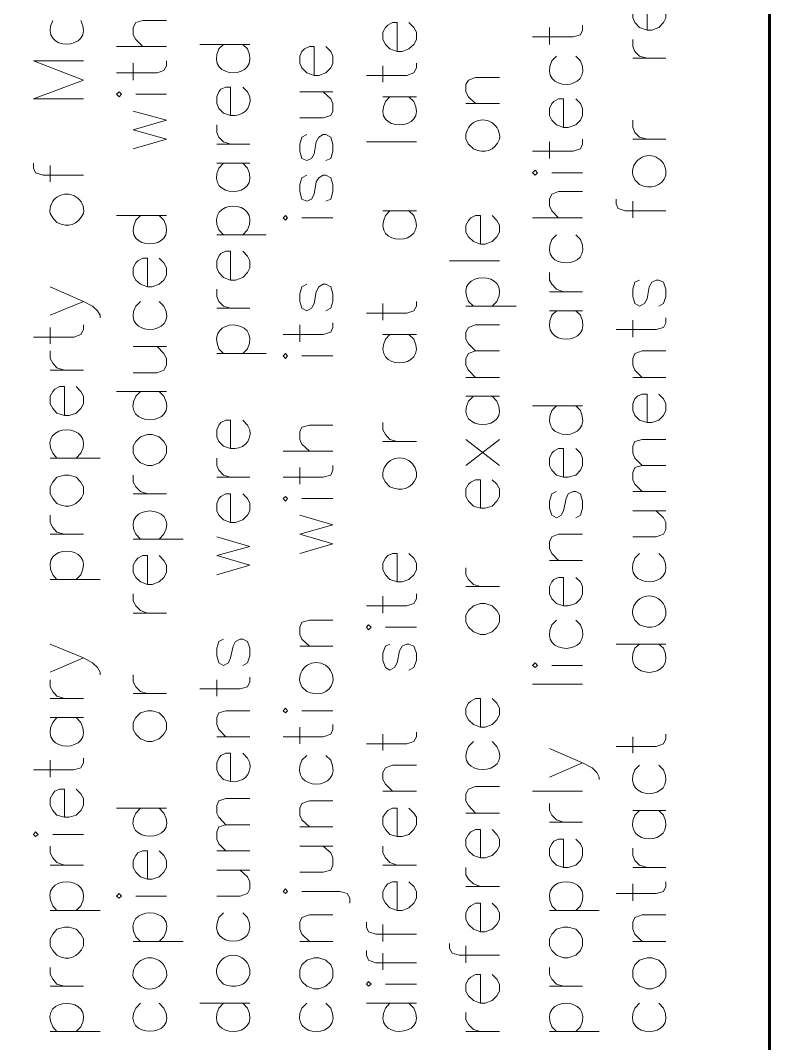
# Model space of a CAD drawing. Header units: inches. Extents: x 5 to 516, y -193 to 129.
# Drawn here: x 291.43 to 296.12, y 31.59 to 37.99 of the extents above; entities that cross this region are included whole.
import ezdxf

# ---------------------------------------------------------------- set-up
doc = ezdxf.new("R2010")
doc.units = ezdxf.units.IN
doc.header["$MEASUREMENT"] = 0
doc.layers.add('PDF2_Geometry', color=7, linetype='Continuous')

msp = doc.modelspace()

# ---------------------------------------------------------------- linework, layer by layer
at = {"layer": 'PDF2_Geometry', "lineweight": 60}
msp.add_lwpolyline([(296.1186862, 5.4634085), (296.1186862, 95.4634157), (161.1186754, 95.4634157), (161.1186754, 5.4634085)], dxfattribs=at)
at = {"layer": 'PDF2_Geometry', "lineweight": 15}
for points in [[(295.3520193, 37.9300791), (295.3520193, 38.1100791), (295.3220193, 38.1100791), (295.2920193, 38.0934125), (295.2753526, 38.0800791), (295.2620193, 38.0500791), (295.2620193, 38.0067458), (295.2753526, 37.9767458), (295.3053526, 37.9467458), (295.3520193, 37.9300791), (295.3820193, 37.9300791), (295.4253526, 37.9467458), (295.4553526, 37.9767458), (295.468686, 38.0067458), (295.468686, 38.0500791), (295.4553526, 38.0800791), (295.4253526, 38.1100791)], [(292.1953528, 37.8267466), (292.1520195, 37.8700799), (292.1353528, 37.9000799), (292.1353528, 37.9467466), (292.1520195, 37.9767466), (292.1953528, 37.9900799), (292.3453528, 37.9900799)], [(293.7886859, 37.7967478), (293.7886859, 37.9767478), (293.7586859, 37.9767478), (293.7286859, 37.9600812), (293.7153525, 37.9467478), (293.6986859, 37.9167478), (293.6986859, 37.8700812), (293.7153525, 37.8400812), (293.7420192, 37.8134145), (293.7886859, 37.7967478), (293.8186859, 37.7967478), (293.8620192, 37.8134145), (293.8920192, 37.8400812), (293.9086859, 37.8700812), (293.9086859, 37.9167478), (293.8920192, 37.9467478), (293.8620192, 37.9767478)], [(294.6353529, 37.8867476), (294.8886863, 37.8867476), (294.9353529, 37.9000809), (294.9486863, 37.9300809), (294.9486863, 37.9600809)], [(294.7420195, 37.8400794), (294.7420195, 37.9467461)], [(292.0320193, 37.8267466), (292.3453527, 37.8267466)], [(292.5520194, 37.8400794), (292.8653528, 37.8400794)], [(292.7020192, 37.8400794), (292.6720192, 37.8134127)], [(292.8520193, 37.8134127), (292.8220192, 37.8400794)], [(293.2686858, 37.6467471), (293.2686858, 37.8267471), (293.2386858, 37.8267471), (293.2086858, 37.8134138), (293.1920191, 37.7967471), (293.1786858, 37.7667471), (293.1786858, 37.7234138), (293.1920191, 37.6934138), (293.2220191, 37.6634138), (293.2686858, 37.6467471), (293.2986858, 37.6467471), (293.3420191, 37.6634138), (293.3720191, 37.6934138), (293.3853525, 37.7234138), (293.3853525, 37.7667471), (293.3720191, 37.7967471), (293.3420191, 37.8267471)], [(295.3520193, 37.7534162), (295.3053526, 37.7667496), (295.2753526, 37.7967496), (295.2620193, 37.8267496), (295.2620193, 37.8700829)], [(294.7853527, 37.766749), (294.7553527, 37.736749)], [(294.9353528, 37.736749), (294.9053527, 37.766749)], [(295.2620195, 37.7534162), (295.4686862, 37.7534162)], [(291.8253526, 37.5000796), (291.5120192, 37.5000796), (291.8253526, 37.6167463), (291.5120192, 37.7367463), (291.8253526, 37.7367463)], [(292.0320193, 37.6634131), (292.2853527, 37.6634131), (292.328686, 37.6767465), (292.3453527, 37.7067465), (292.3453527, 37.7367465)], [(292.1353527, 37.6167483), (292.1353527, 37.723415)], [(293.5953527, 37.6467471), (293.8486861, 37.6467471), (293.8920194, 37.6634138), (293.9086861, 37.6934138), (293.9086861, 37.7234138)], [(293.6986861, 37.6034156), (293.6986861, 37.7067489)], [(294.2786863, 37.4700809), (294.235353, 37.5134142), (294.2186863, 37.5434142), (294.2186863, 37.5900809), (294.235353, 37.6167475), (294.2786863, 37.6334142), (294.4286863, 37.6334142)], [(292.8653525, 37.5134138), (292.8520192, 37.5434138), (292.8220192, 37.5734138)], [(292.1520187, 37.5300818), (292.345352, 37.5300818)], [(293.178686, 37.5434146), (293.3853527, 37.5434146)], [(293.178686, 37.3800811), (293.3253527, 37.3800811), (293.3720194, 37.3967478), (293.3853527, 37.4234145), (293.3853527, 37.4700811), (293.3720194, 37.5000811), (293.3253527, 37.5434145)], [(293.6986861, 37.5134124), (293.9086861, 37.5134124)], [(293.7420194, 37.5134124), (293.7153527, 37.4834124)], [(293.8920194, 37.4834124), (293.8620194, 37.5134124)], [(294.828686, 37.3200802), (294.828686, 37.5000802), (294.798686, 37.5000802), (294.768686, 37.4834135), (294.7553527, 37.4700802), (294.7420193, 37.4400802), (294.7420193, 37.3967468), (294.7553527, 37.3667468), (294.7853527, 37.3367468), (294.828686, 37.3200802), (294.858686, 37.3200802), (294.9053527, 37.3367468), (294.9353527, 37.3667468), (294.948686, 37.3967468), (294.948686, 37.4400802), (294.9353527, 37.4700802), (294.9053527, 37.5000802)], [(294.2186862, 37.4700809), (294.4286862, 37.4700809)], [(292.1353527, 37.1867489), (292.3453527, 37.2467489), (292.1353527, 37.3067489), (292.3453527, 37.3667489), (292.1353527, 37.4234155)], [(295.3520193, 37.2467464), (295.3053526, 37.2600798), (295.2753526, 37.2900798), (295.2620193, 37.3200798), (295.2620193, 37.3667464)], [(292.7453525, 37.2167476), (292.7020192, 37.230081), (292.6720192, 37.260081), (292.6586858, 37.290081), (292.6586858, 37.3367476)], [(293.2220193, 37.2767486), (293.1920193, 37.2600819), (293.178686, 37.2167486), (293.178686, 37.1734153), (293.1920193, 37.1267486), (293.2220193, 37.1134152), (293.2520193, 37.1267486), (293.268686, 37.1567486), (293.2820193, 37.2300819), (293.298686, 37.2600819), (293.3253527, 37.2767486), (293.3420193, 37.2767486), (293.3720193, 37.2600819), (293.3853527, 37.2167486), (293.3853527, 37.1734153), (293.3720193, 37.1267486), (293.3420193, 37.1134152)], [(294.6353529, 37.1734127), (294.8886863, 37.1734127), (294.9353529, 37.186746), (294.9486863, 37.216746), (294.9486863, 37.246746)], [(295.2620195, 37.2467464), (295.4686862, 37.2467464)], [(292.658686, 37.2167476), (292.8653527, 37.2167476)], [(293.5953527, 37.2300804), (293.9086861, 37.2300804)], [(294.7420195, 37.1267479), (294.7420195, 37.2300812)], [(291.5120192, 37.0967457), (291.5120192, 37.0667457), (291.5253526, 37.0367457), (291.5720193, 37.0234124), (291.8253526, 37.0234124)], [(291.6153526, 36.9800804), (291.6153526, 37.0834138)], [(292.658686, 37.0967457), (292.8653527, 37.0967457)], [(292.7020192, 37.0967457), (292.6720192, 37.0667457)], [(292.8520193, 37.0667457), (292.8220192, 37.0967457)], [(293.2220193, 37.0234154), (293.1920193, 37.0067487), (293.178686, 36.9634154), (293.178686, 36.920082), (293.1920193, 36.8734154), (293.2220193, 36.860082), (293.2520193, 36.8734154), (293.268686, 36.9034154), (293.2820193, 36.980082), (293.298686, 37.0067487), (293.3253527, 37.0234154), (293.3420193, 37.0234154), (293.3720193, 37.0067487), (293.3853527, 36.9634154), (293.3853527, 36.920082), (293.3720193, 36.8734154), (293.3420193, 36.860082)], [(294.7553523, 37.0367482), (294.9486856, 37.0367482)], [(294.7986855, 36.756746), (294.7553522, 36.8000793), (294.7420189, 36.8300793), (294.7420189, 36.8734127), (294.7553522, 36.9034127), (294.7986855, 36.9200793), (294.9486855, 36.9200793)], [(295.1586862, 36.8734147), (295.1586862, 36.8434147), (295.1720195, 36.8134147), (295.2153528, 36.8000813), (295.4686862, 36.8000813)], [(295.2620195, 36.756746), (295.2620195, 36.8600793)], [(293.6986861, 36.8000809), (293.9086861, 36.8000809)], [(293.7420194, 36.8000809), (293.7153527, 36.7700809)], [(293.8920194, 36.7700809), (293.8620194, 36.8000809)], [(292.0320193, 36.7700822), (292.3453527, 36.7700822)], [(292.1820192, 36.7700822), (292.1520192, 36.7400822)], [(292.3286858, 36.7400822), (292.2986858, 36.7700822)], [(293.1920188, 36.756746), (293.3853522, 36.756746)], [(294.3086859, 36.5900793), (294.3086859, 36.7700793), (294.2786859, 36.7700793), (294.2486859, 36.756746), (294.2353526, 36.7400793), (294.2186859, 36.7100793), (294.2186859, 36.666746), (294.2353526, 36.636746), (294.2653526, 36.606746), (294.3086859, 36.5900793), (294.3386859, 36.5900793), (294.3820193, 36.606746), (294.4120193, 36.636746), (294.4286859, 36.666746), (294.4286859, 36.7100793), (294.4120193, 36.7400793), (294.3820193, 36.7700793)], [(294.6353529, 36.756746), (294.9486863, 36.756746)], [(292.7020192, 36.6500802), (292.6720192, 36.6800803)], [(292.8520193, 36.6800803), (292.8220192, 36.6500802)], [(292.658686, 36.6500802), (292.968686, 36.6500802)], [(294.7853527, 36.6500802), (294.7553527, 36.6200802)], [(294.9353528, 36.6200802), (294.9053527, 36.6500802)], [(292.7453525, 36.3667482), (292.7453525, 36.5467483), (292.7153525, 36.5467483), (292.6853525, 36.5334149), (292.6720192, 36.5167483), (292.6586858, 36.4867483), (292.6586858, 36.4434149), (292.6720192, 36.4134149), (292.7020192, 36.3834149), (292.7453525, 36.3667482), (292.7753525, 36.3667482), (292.8220192, 36.3834149), (292.8520192, 36.4134149), (292.8653525, 36.4434149), (292.8653525, 36.4867483), (292.8520192, 36.5167483), (292.8220192, 36.5467483)], [(292.2253524, 36.3234133), (292.2253524, 36.5034133), (292.1953524, 36.5034133), (292.1653524, 36.4867466), (292.1520191, 36.4734133), (292.1353524, 36.4434133), (292.1353524, 36.3967466), (292.1520191, 36.3667466), (292.1820191, 36.34008), (292.2253524, 36.3234133), (292.2553524, 36.3234133), (292.2986858, 36.34008), (292.3286858, 36.3667466), (292.3453524, 36.3967466), (292.3453524, 36.4434133), (292.3286858, 36.4734133), (292.2986858, 36.5034133)], [(294.1153528, 36.4867468), (294.4286862, 36.4867468)], [(294.828686, 36.2934145), (294.7853527, 36.3100812), (294.7553527, 36.3400812), (294.7420193, 36.3667478), (294.7420193, 36.4134145)], [(295.3053528, 36.3667482), (295.2753528, 36.3534149), (295.2620195, 36.3100816), (295.2620195, 36.2634149), (295.2753528, 36.2200816), (295.3053528, 36.2034149), (295.3353528, 36.2200816), (295.3520195, 36.2500816), (295.3653528, 36.3234149), (295.3820195, 36.3534149), (295.4086862, 36.3667482), (295.4253528, 36.3667482), (295.4553528, 36.3534149), (295.4686862, 36.3100816), (295.4686862, 36.2634149), (295.4553528, 36.2200816), (295.4253528, 36.2034149)], [(291.6153526, 36.146747), (291.8253526, 36.2334137), (291.6153526, 36.3234137)], [(292.7453525, 36.190082), (292.7020192, 36.2034153), (292.6720192, 36.2334153), (292.6586858, 36.2634153), (292.6586858, 36.310082)], [(293.2220193, 36.3400793), (293.1920193, 36.3234126), (293.178686, 36.2800793), (293.178686, 36.2334126), (293.1920193, 36.1900793), (293.2220193, 36.1734126), (293.2520193, 36.1900793), (293.268686, 36.2200793), (293.2820193, 36.2934126), (293.298686, 36.3234126), (293.3253527, 36.3400793), (293.3420193, 36.3400793), (293.3720193, 36.3234126), (293.3853527, 36.2800793), (293.3853527, 36.2334126), (293.3720193, 36.1900793), (293.3420193, 36.1734126)], [(294.7420195, 36.2934145), (294.9486862, 36.2934145)], [(291.8253526, 36.2334135), (291.8820192, 36.2034135), (291.9120192, 36.1734135), (291.9286859, 36.1467469), (291.9286859, 36.1300802)], [(292.1820192, 36.2334135), (292.1520192, 36.2034135)], [(292.3286858, 36.2034135), (292.2986858, 36.2334135)], [(293.5953527, 36.1600798), (293.8486861, 36.1600798), (293.8920194, 36.1734131), (293.9086861, 36.2034131), (293.9086861, 36.2334131)], [(293.6986861, 36.1167482), (293.6986861, 36.2200816)], [(294.2653527, 36.2034148), (294.2353527, 36.2334148)], [(294.4120193, 36.2334148), (294.3820193, 36.2034148)], [(292.658686, 36.190082), (292.8653527, 36.190082)], [(294.2186862, 36.2034148), (294.5320196, 36.2034148)], [(294.7420195, 36.1734126), (294.9486862, 36.1734126)], [(294.7853527, 36.1734126), (294.7553527, 36.1467459)], [(294.9353528, 36.1467459), (294.9053527, 36.1734126)], [(291.5120192, 36.0100825), (291.7653526, 36.0100825), (291.8086859, 36.0267492), (291.8253526, 36.0567492), (291.8253526, 36.0867492)], [(293.0753527, 36.0267485), (293.3253527, 36.0267485), (293.3720194, 36.0400818), (293.3853527, 36.0700818), (293.3853527, 36.1000818)], [(293.178686, 35.9800803), (293.178686, 36.086747)], [(294.2786863, 35.9234126), (294.235353, 35.9667459), (294.2186863, 35.9967459), (294.2186863, 36.0400793), (294.235353, 36.0700793), (294.2786863, 36.0867459), (294.4286863, 36.0867459)], [(295.1586862, 36.0567473), (295.4086862, 36.0567473), (295.4553529, 36.0700806), (295.4686862, 36.1000806), (295.4686862, 36.1300806)], [(295.2620195, 36.0100825), (295.2620195, 36.1167492)], [(291.6153526, 35.9667475), (291.6153526, 36.0700809)], [(293.6986861, 36.0267485), (293.9086861, 36.0267485)], [(293.7420194, 36.0267485), (293.7153527, 35.9967485)], [(293.8920194, 35.9967485), (293.8620194, 36.0267485)], [(291.7053524, 35.8034141), (291.6586857, 35.8167474), (291.632019, 35.8467474), (291.6153524, 35.8767474), (291.6153524, 35.9234141)], [(292.1353527, 35.9500815), (292.3453527, 35.9500815)], [(292.1353527, 35.7867481), (292.2853527, 35.7867481), (292.328686, 35.8034147), (292.3453527, 35.8334147), (292.3453527, 35.8767481), (292.328686, 35.9067481), (292.2853527, 35.9500814)], [(292.658686, 35.9067466), (292.968686, 35.9067466)], [(292.7020192, 35.9067466), (292.6720192, 35.9367466)], [(292.8520193, 35.9367466), (292.8220192, 35.9067466)], [(294.2786863, 35.7567459), (294.235353, 35.8034126), (294.2186863, 35.8334126), (294.2186863, 35.8767459), (294.235353, 35.9067459), (294.2786863, 35.9234126), (294.4286863, 35.9234126)], [(295.3220197, 35.7567459), (295.275353, 35.8034126), (295.2620196, 35.8334126), (295.2620196, 35.8767459), (295.275353, 35.9067459), (295.3220197, 35.9234126), (295.4686863, 35.9234126)], [(293.1920188, 35.8934138), (293.3853522, 35.8934138)], [(291.6153526, 35.8034141), (291.8253526, 35.8034141)], [(294.2186862, 35.7567459), (294.4286862, 35.7567459)], [(295.2620195, 35.7567459), (295.4686862, 35.7567459)], [(291.7053524, 35.5200821), (291.7053524, 35.7000821), (291.6753524, 35.7000821), (291.6453524, 35.6834154), (291.632019, 35.6700821), (291.6153524, 35.6400821), (291.6153524, 35.5934154), (291.632019, 35.5634154), (291.6586857, 35.5334154), (291.7053524, 35.5200821), (291.7353524, 35.5200821), (291.7786857, 35.5334154), (291.8086857, 35.5634154), (291.8253524, 35.5934154), (291.8253524, 35.6400821), (291.8086857, 35.6700821), (291.7786857, 35.7000821)], [(292.0320193, 35.6700827), (292.3453527, 35.6700827)], [(292.1820192, 35.6700827), (292.1520192, 35.6400827)], [(292.3286858, 35.6400827), (292.2986858, 35.6700827)], [(294.2186862, 35.6400806), (294.4286862, 35.6400806)], [(294.2653527, 35.6400806), (294.2353527, 35.6100806)], [(294.4120193, 35.6100806), (294.3820193, 35.6400806)], [(295.3520193, 35.4767471), (295.3520193, 35.6534138), (295.3220193, 35.6534138), (295.2920193, 35.6400804), (295.2753526, 35.6234138), (295.2620193, 35.5934138), (295.2620193, 35.5500804), (295.2753526, 35.5200804), (295.3053526, 35.4900804), (295.3520193, 35.4767471), (295.3820193, 35.4767471), (295.4253526, 35.4900804), (295.4553526, 35.5200804), (295.468686, 35.5500804), (295.468686, 35.5934138), (295.4553526, 35.6234138), (295.4253526, 35.6534138)], [(294.6353529, 35.5800796), (294.9486863, 35.5800796)], [(294.7853527, 35.5800796), (294.7553527, 35.5500796)], [(294.9353528, 35.5500796), (294.9053527, 35.5800796)], [(292.8653525, 35.4300803), (292.8520192, 35.4600803), (292.8220192, 35.4900803)], [(293.2386862, 35.2967476), (293.1920195, 35.340081), (293.1786861, 35.370081), (293.1786861, 35.4167476), (293.1920195, 35.4467476), (293.2386862, 35.460081), (293.3853528, 35.460081)], [(293.7886859, 35.3567486), (293.7420192, 35.3700819), (293.7153525, 35.4000819), (293.6986859, 35.4300819), (293.6986859, 35.4767486)], [(293.6986861, 35.3567486), (293.9086861, 35.3567486)], [(294.2186862, 35.3700814), (294.4286862, 35.206748)], [(294.2186862, 35.2067479), (294.4286862, 35.3700812)], [(295.3220197, 35.2067479), (295.275353, 35.2534146), (295.2620196, 35.2834146), (295.2620196, 35.3267479), (295.275353, 35.3567479), (295.3220197, 35.3700812), (295.4686863, 35.3700812)], [(291.6586859, 35.253416), (291.6320192, 35.283416)], [(291.8086859, 35.283416), (291.7786859, 35.253416)], [(293.0753527, 35.2967476), (293.3853527, 35.2967476)], [(294.828686, 35.1334141), (294.828686, 35.3134142), (294.798686, 35.3134142), (294.768686, 35.2967475), (294.7553527, 35.2834142), (294.7420193, 35.2534141), (294.7420193, 35.2067475), (294.7553527, 35.1767475), (294.7853527, 35.1467475), (294.828686, 35.1334141), (294.858686, 35.1334141), (294.9053527, 35.1467475), (294.9353527, 35.1767475), (294.948686, 35.2067475), (294.948686, 35.2534141), (294.9353527, 35.2834142), (294.9053527, 35.3134142)], [(291.6153526, 35.253416), (291.928686, 35.253416)], [(292.7453525, 35.1334141), (292.7020192, 35.1467475), (292.6720192, 35.1767475), (292.6586858, 35.2067475), (292.6586858, 35.2534141)], [(293.0753527, 35.1334141), (293.3253527, 35.1334141), (293.3720194, 35.1467475), (293.3853527, 35.1767475), (293.3853527, 35.2067475)], [(293.178686, 35.0900792), (293.178686, 35.1934125)], [(295.3220197, 35.0434144), (295.275353, 35.0900811), (295.2620196, 35.1167477), (295.2620196, 35.1634144), (295.275353, 35.1934144), (295.3220197, 35.2067477), (295.4686863, 35.2067477)], [(291.8253526, 35.0300816), (291.8253526, 35.0734149), (291.808686, 35.103415), (291.778686, 35.133415), (291.7353526, 35.1467483), (291.7053526, 35.1467483), (291.658686, 35.133415), (291.6320193, 35.103415), (291.6153526, 35.0734149), (291.6153526, 35.0300816), (291.6320193, 35.0000816), (291.658686, 34.9700816)], [(292.2253524, 35.0300816), (292.1820191, 35.0434149), (292.1520191, 35.0734149), (292.1353524, 35.103415), (292.1353524, 35.1467483)], [(292.658686, 35.1334141), (292.8653527, 35.1334141)], [(294.3086859, 34.9400819), (294.3086859, 35.1167486), (294.2786859, 35.1167486), (294.2486859, 35.1034152), (294.2353526, 35.0900819), (294.2186859, 35.0600819), (294.2186859, 35.0134152), (294.2353526, 34.9834152), (294.2653526, 34.9534152), (294.3086859, 34.9400819), (294.3386859, 34.9400819), (294.3820193, 34.9534152), (294.4120193, 34.9834152), (294.4286859, 35.0134152), (294.4286859, 35.0600819), (294.4120193, 35.0900819), (294.3820193, 35.1167486)], [(292.1353527, 35.0300816), (292.3453527, 35.0300816)], [(292.7453525, 34.8500821), (292.7453525, 35.0300822), (292.7153525, 35.0300822), (292.6853525, 35.0134155), (292.6720192, 35.0000822), (292.6586858, 34.9700821), (292.6586858, 34.9234155), (292.6720192, 34.8967488), (292.7020192, 34.8667488), (292.7453525, 34.8500821), (292.7753525, 34.8500821), (292.8220192, 34.8667488), (292.8520192, 34.8967488), (292.8653525, 34.9234155), (292.8653525, 34.9700821), (292.8520192, 35.0000822), (292.8220192, 35.0300822)], [(293.1920188, 35.0000794), (293.3853522, 35.0000794)], [(294.7853527, 35.0434144), (294.7553527, 35.0300811), (294.7420194, 34.9834144), (294.7420194, 34.9400811), (294.7553527, 34.8967477), (294.7853527, 34.8800811), (294.8153527, 34.8967477), (294.8286861, 34.9234144), (294.8453527, 35.0000811), (294.8586861, 35.0300811), (294.8886861, 35.0434144), (294.9053527, 35.0434144), (294.9353528, 35.0300811), (294.9486861, 34.9834144), (294.9486861, 34.9400811), (294.9353528, 34.8967477), (294.9053527, 34.8800811)], [(295.2620195, 35.0434144), (295.4686862, 35.0434144)], [(291.7053524, 34.7767484), (291.6586857, 34.7900817), (291.632019, 34.8200817), (291.6153524, 34.8500817), (291.6153524, 34.8967484)], [(293.178686, 34.6567465), (293.3853527, 34.7167465), (293.178686, 34.7767465), (293.3853527, 34.8367465), (293.178686, 34.8967465)], [(295.2620195, 34.7600824), (295.4086862, 34.7600824), (295.4553529, 34.7767491), (295.4686862, 34.8067491), (295.4686862, 34.8500824), (295.4553529, 34.8800824), (295.4086862, 34.9234157)], [(295.2620195, 34.9234125), (295.4686862, 34.9234125)], [(291.6153526, 34.7767484), (291.8253526, 34.7767484)], [(292.1353527, 34.7467462), (292.4486861, 34.7467462)], [(292.1820192, 34.7467462), (292.1520192, 34.7767462)], [(292.3286858, 34.7767462), (292.2986858, 34.7467462)], [(292.658686, 34.5234152), (292.8653527, 34.5834152), (292.658686, 34.6434152), (292.8653527, 34.7000819), (292.658686, 34.7600819)], [(294.7986855, 34.6134149), (294.7553522, 34.6567482), (294.7420189, 34.6867483), (294.7420189, 34.7300816), (294.7553522, 34.7600816), (294.7986855, 34.7767483), (294.9486855, 34.7767483)], [(292.2253524, 34.4634142), (292.2253524, 34.6434142), (292.1953524, 34.6434142), (292.1653524, 34.6267476), (292.1520191, 34.6134142), (292.1353524, 34.5834142), (292.1353524, 34.5367476), (292.1520191, 34.5067476), (292.1820191, 34.4800809), (292.2253524, 34.4634142), (292.2553524, 34.4634142), (292.2986858, 34.4800809), (292.3286858, 34.5067476), (292.3453524, 34.5367476), (292.3453524, 34.5834142), (292.3286858, 34.6134142), (292.2986858, 34.6434142)], [(293.7886859, 34.4800802), (293.7886859, 34.6567469), (293.7586859, 34.6567469), (293.7286859, 34.6434136), (293.7153525, 34.6267469), (293.6986859, 34.5967469), (293.6986859, 34.5534135), (293.7153525, 34.5234135), (293.7420192, 34.4934135), (293.7886859, 34.4800802), (293.8186859, 34.4800802), (293.8620192, 34.4934135), (293.8920192, 34.5234135), (293.9086859, 34.5534135), (293.9086859, 34.5967469), (293.8920192, 34.6267469), (293.8620192, 34.6567469)], [(295.3053528, 34.6567465), (295.2753528, 34.6267465)], [(295.4553528, 34.6267465), (295.4253528, 34.6567465)], [(294.3086859, 34.4500814), (294.2653526, 34.4634148), (294.2353526, 34.4934148), (294.2186859, 34.5234148), (294.2186859, 34.5667481)], [(294.7420195, 34.6134149), (294.9486862, 34.6134149)], [(291.6153526, 34.493413), (291.928686, 34.493413)], [(291.6586859, 34.493413), (291.6320192, 34.523413)], [(291.8086859, 34.523413), (291.7786859, 34.493413)], [(294.828686, 34.3300795), (294.828686, 34.5067462), (294.798686, 34.5067462), (294.768686, 34.4934129), (294.7553527, 34.4800795), (294.7420193, 34.4500795), (294.7420193, 34.4034129), (294.7553527, 34.3734129), (294.7853527, 34.3434129), (294.828686, 34.3300795), (294.858686, 34.3300795), (294.9053527, 34.3434129), (294.9353527, 34.3734129), (294.948686, 34.4034129), (294.948686, 34.4500795), (294.9353527, 34.4800795), (294.9053527, 34.5067462)], [(294.2186862, 34.4500814), (294.4286862, 34.4500814)], [(292.2253524, 34.2834147), (292.1820191, 34.3000814), (292.1520191, 34.3300814), (292.1353524, 34.3600814), (292.1353524, 34.4034148)], [(293.5953527, 34.3300795), (293.8486861, 34.3300795), (293.8920194, 34.3434129), (293.9086861, 34.3734129), (293.9086861, 34.4034129)], [(293.6986861, 34.2834147), (293.6986861, 34.3900814)], [(292.1353527, 34.2834147), (292.3453527, 34.2834147)], [(293.2386862, 34.0767463), (293.1920195, 34.1200796), (293.1786861, 34.1500796), (293.1786861, 34.1967463), (293.1920195, 34.2267463), (293.2386862, 34.2400796), (293.3853528, 34.2400796)], [(294.7853527, 34.2400798), (294.7553527, 34.2100798)], [(294.9353528, 34.2100798), (294.9053527, 34.2400798)], [(293.7153521, 34.1967482), (293.9086855, 34.1967482)], [(292.7020192, 34.1200813), (292.6720192, 34.1067479), (292.6586859, 34.0634146), (292.6586859, 34.0167479), (292.6720192, 33.9734146), (292.7020192, 33.9567479), (292.7320192, 33.9734146), (292.7453526, 34.0034146), (292.7620192, 34.0767479), (292.7753526, 34.1067479), (292.8053526, 34.1200813), (292.8220192, 34.1200813), (292.8520193, 34.1067479), (292.8653526, 34.0634146), (292.8653526, 34.0167479), (292.8520193, 33.9734146), (292.8220192, 33.9567479)], [(291.6153526, 33.9134128), (291.8253526, 34.0034128), (291.6153526, 34.0900795)], [(293.178686, 34.0767463), (293.3853527, 34.0767463)], [(293.7420194, 34.0900791), (293.7153527, 34.0767458), (293.6986861, 34.0334124), (293.6986861, 33.9867458), (293.7153527, 33.9434124), (293.7420194, 33.9267457), (293.7720194, 33.9434124), (293.7886861, 33.9734124), (293.8020194, 34.0467458), (293.8186861, 34.0767458), (293.8486861, 34.0900791), (293.8620194, 34.0900791), (293.8920194, 34.0767458), (293.9086861, 34.0334124), (293.9086861, 33.9867458), (293.8920194, 33.9434124), (293.8620194, 33.9267457)], [(295.1586862, 34.0900791), (295.4686862, 34.0900791)], [(295.3053528, 34.0900791), (295.2753528, 34.0634124)], [(295.4553528, 34.0634124), (295.4253528, 34.0900791)], [(291.8253526, 34.0034159), (291.8820192, 33.9734159), (291.9120192, 33.9434159), (291.9286859, 33.9134159), (291.9286859, 33.8967493)], [(294.7553523, 33.9567478), (294.9486856, 33.9567478)], [(291.7053524, 33.7500793), (291.6586857, 33.7634127), (291.632019, 33.7934127), (291.6153524, 33.8234127), (291.6153524, 33.866746)], [(292.2253524, 33.7800815), (292.1820191, 33.7934148), (292.1520191, 33.8234148), (292.1353524, 33.8534149), (292.1353524, 33.8967482)], [(292.5520194, 33.8100803), (292.8053528, 33.8100803), (292.8520194, 33.8234136), (292.8653528, 33.8534136), (292.8653528, 33.8834136)], [(292.658686, 33.7634121), (292.658686, 33.8667455)], [(294.6353529, 33.8400791), (294.9486863, 33.8400791)], [(291.6153526, 33.7500793), (291.8253526, 33.7500793)], [(292.1353527, 33.7800815), (292.3453527, 33.7800815)], [(294.3086859, 33.5700799), (294.3086859, 33.7500799), (294.2786859, 33.7500799), (294.2486859, 33.7334132), (294.2353526, 33.7200799), (294.2186859, 33.6900799), (294.2186859, 33.6467465), (294.2353526, 33.6167465), (294.2653526, 33.5867465), (294.3086859, 33.5700799), (294.3386859, 33.5700799), (294.3820193, 33.5867465), (294.4120193, 33.6167465), (294.4286859, 33.6467465), (294.4286859, 33.6900799), (294.4120193, 33.7200799), (294.3820193, 33.7500799)], [(292.715352, 33.5100823), (292.6720187, 33.556749), (292.6586854, 33.586749), (292.6586854, 33.6300823), (292.6720187, 33.6600823), (292.715352, 33.6734156), (292.865352, 33.6734156)], [(293.1920188, 33.6734124), (293.3853522, 33.6734124)], [(291.6153526, 33.6300808), (291.8253526, 33.6300808)], [(291.6586859, 33.6300808), (291.6320192, 33.6000808)], [(291.8086859, 33.6000808), (291.7786859, 33.6300808)], [(293.0753527, 33.5100823), (293.3253527, 33.5100823), (293.3720194, 33.526749), (293.3853527, 33.556749), (293.3853527, 33.586749)], [(293.178686, 33.4667473), (293.178686, 33.5700807)], [(293.5953527, 33.4667473), (293.8486861, 33.4667473), (293.8920194, 33.4800807), (293.9086861, 33.5100807), (293.9086861, 33.5400807)], [(292.658686, 33.5100823), (292.8653527, 33.5100823)], [(293.6986861, 33.4234124), (293.6986861, 33.5267457)], [(294.2653527, 33.4800801), (294.2353527, 33.4500801)], [(294.4120193, 33.4500801), (294.3820193, 33.4800801)], [(295.1586862, 33.4500813), (295.4086862, 33.4500813), (295.4553529, 33.466748), (295.4686862, 33.496748), (295.4686862, 33.526748)], [(295.2620195, 33.4067464), (295.2620195, 33.5100797)], [(292.8653525, 33.3467468), (292.8520192, 33.3767468), (292.8220192, 33.4067468)], [(294.7420195, 33.2567457), (294.9486862, 33.3467457), (294.7420195, 33.4367457)], [(291.5120192, 33.3034139), (291.7653526, 33.3034139), (291.8086859, 33.3167472), (291.8253526, 33.3467472), (291.8253526, 33.3767472)], [(291.6153526, 33.2567457), (291.6153526, 33.3634124)], [(293.2220193, 33.3934136), (293.1920193, 33.3634136)], [(293.3720193, 33.3634136), (293.3420193, 33.3934136)], [(294.9486862, 33.3467454), (295.0086862, 33.3167454), (295.0386862, 33.2867454), (295.0520196, 33.2567454), (295.0520196, 33.2434121)], [(293.7586862, 33.1700825), (293.7153529, 33.2134159), (293.6986862, 33.2434159), (293.6986862, 33.2867492), (293.7153529, 33.3167492), (293.7586862, 33.3334159), (293.9086862, 33.3334159)], [(295.3053528, 33.3334126), (295.2753528, 33.3034126)], [(295.4553528, 33.3034126), (295.4253528, 33.3334126)], [(291.7053524, 33.0067457), (291.7053524, 33.1834124), (291.6753524, 33.1834124), (291.6453524, 33.170079), (291.632019, 33.1534124), (291.6153524, 33.1234124), (291.6153524, 33.080079), (291.632019, 33.050079), (291.6586857, 33.020079), (291.7053524, 33.0067457), (291.7353524, 33.0067457), (291.7786857, 33.020079), (291.8086857, 33.050079), (291.8253524, 33.080079), (291.8253524, 33.1234124), (291.8086857, 33.1534124), (291.7786857, 33.1834124)], [(293.6986861, 33.1700825), (293.9086861, 33.1700825)], [(294.2786863, 33.0334146), (294.235353, 33.0800813), (294.2186863, 33.1100813), (294.2186863, 33.1534147), (294.235353, 33.1834147), (294.2786863, 33.2000813), (294.4286863, 33.2000813)], [(294.6353529, 33.1700825), (294.9486863, 33.1700825)], [(292.715352, 32.9600809), (292.6720187, 33.0067476), (292.6586854, 33.0334142), (292.6586854, 33.0800809), (292.6720187, 33.1100809), (292.715352, 33.1234142), (292.865352, 33.1234142)], [(293.2386862, 32.9467481), (293.1920195, 32.9900814), (293.1786861, 33.0200815), (293.1786861, 33.0634148), (293.1920195, 33.0934148), (293.2386862, 33.1100815), (293.3853528, 33.1100815)], [(294.828686, 32.9767469), (294.7853527, 32.9900802), (294.7553527, 33.0200802), (294.7420193, 33.0500802), (294.7420193, 33.0934136)], [(292.0320193, 33.0634134), (292.3453527, 33.0634134)], [(292.1820192, 33.0634134), (292.1520192, 33.0334134)], [(292.3286858, 33.0334134), (292.2986858, 33.0634134)], [(293.7886859, 32.8867472), (293.7886859, 33.0634138), (293.7586859, 33.0634138), (293.7286859, 33.0500805), (293.7153525, 33.0334138), (293.6986859, 33.0067472), (293.6986859, 32.9600805), (293.7153525, 32.9300805), (293.7420192, 32.9000805), (293.7886859, 32.8867472), (293.8186859, 32.8867472), (293.8620192, 32.9000805), (293.8920192, 32.9300805), (293.9086859, 32.9600805), (293.9086859, 33.0067472), (293.8920192, 33.0334138), (293.8620192, 33.0634138)], [(294.2186862, 33.0334146), (294.4286862, 33.0334146)], [(295.2620195, 33.0500806), (295.4686862, 33.0500806)], [(295.3053528, 33.0500806), (295.2753528, 33.0200806)], [(295.4553528, 33.0200806), (295.4253528, 33.0500806)], [(292.715352, 32.7967474), (292.6720187, 32.8400808), (292.6586854, 32.8700808), (292.6586854, 32.9167474), (292.6720187, 32.9467474), (292.715352, 32.9600808), (292.865352, 32.9600808)], [(294.7420195, 32.9767469), (294.9486862, 32.9767469)], [(291.6320186, 32.9000799), (291.825352, 32.9000799)], [(293.178686, 32.9467481), (293.3853527, 32.9467481)], [(294.3086859, 32.7534158), (294.3086859, 32.9300825), (294.2786859, 32.9300825), (294.2486859, 32.9167492), (294.2353526, 32.9000825), (294.2186859, 32.8700825), (294.2186859, 32.8267492), (294.2353526, 32.7967492), (294.2653526, 32.7667492), (294.3086859, 32.7534158), (294.3386859, 32.7534158), (294.3820193, 32.7667492), (294.4120193, 32.7967492), (294.4286859, 32.8267492), (294.4286859, 32.8700825), (294.4120193, 32.9000825), (294.3820193, 32.9300825)], [(291.7053524, 32.7067477), (291.6586857, 32.7234144), (291.632019, 32.7534144), (291.6153524, 32.7834144), (291.6153524, 32.8267477)], [(293.178686, 32.8267462), (293.3853527, 32.8267462)], [(293.178686, 32.6634127), (293.3253527, 32.6634127), (293.3720194, 32.6767461), (293.3853527, 32.7067461), (293.3853527, 32.7534127), (293.3720194, 32.7834127), (293.3253527, 32.8267461)], [(293.7886859, 32.7067477), (293.7420192, 32.7234144), (293.7153525, 32.7534144), (293.6986859, 32.7834144), (293.6986859, 32.8267477)], [(294.828686, 32.6934149), (294.828686, 32.8700816), (294.798686, 32.8700816), (294.768686, 32.8567482), (294.7553527, 32.8400816), (294.7420193, 32.8134149), (294.7420193, 32.7667482), (294.7553527, 32.7367482), (294.7853527, 32.7067482), (294.828686, 32.6934149), (294.858686, 32.6934149), (294.9053527, 32.7067482), (294.9353527, 32.7367482), (294.948686, 32.7667482), (294.948686, 32.8134149), (294.9353527, 32.8400816), (294.9053527, 32.8700816)], [(292.2253524, 32.6200811), (292.2253524, 32.7967478), (292.1953524, 32.7967478), (292.1653524, 32.7834145), (292.1520191, 32.7667478), (292.1353524, 32.7367478), (292.1353524, 32.6934145), (292.1520191, 32.6634145), (292.1820191, 32.6334145), (292.2253524, 32.6200811), (292.2553524, 32.6200811), (292.2986858, 32.6334145), (292.3286858, 32.6634145), (292.3453524, 32.6934145), (292.3453524, 32.7367478), (292.3286858, 32.7667478), (292.2986858, 32.7967478)], [(292.658686, 32.7967474), (292.8653527, 32.7967474)], [(295.3520193, 32.6934149), (295.3053526, 32.7067482), (295.2753526, 32.7367482), (295.2620193, 32.7667482), (295.2620193, 32.8134149)], [(291.6153526, 32.7067477), (291.8253526, 32.7067477)], [(293.6986861, 32.7067477), (293.9086861, 32.7067477)], [(292.658686, 32.6767489), (292.8653527, 32.6767489)], [(292.658686, 32.513412), (292.8053526, 32.513412), (292.8520193, 32.5300787), (292.8653527, 32.5600787), (292.8653527, 32.603412), (292.8520193, 32.633412), (292.8053526, 32.6767454)], [(294.3086859, 32.573413), (294.2653526, 32.5900797), (294.2353526, 32.6200797), (294.2186859, 32.6467463), (294.2186859, 32.693413)], [(295.2620195, 32.6934149), (295.4686862, 32.6934149)], [(293.7886859, 32.4234123), (293.7886859, 32.6034123), (293.7586859, 32.6034123), (293.7286859, 32.590079), (293.7153525, 32.5734123), (293.6986859, 32.5434123), (293.6986859, 32.500079), (293.7153525, 32.470079), (293.7420192, 32.440079), (293.7886859, 32.4234123), (293.8186859, 32.4234123), (293.8620192, 32.440079), (293.8920192, 32.470079), (293.9086859, 32.500079), (293.9086859, 32.5434123), (293.8920192, 32.5734123), (293.8620192, 32.6034123)], [(294.2186862, 32.573413), (294.4286862, 32.573413)], [(295.1586862, 32.5300814), (295.4086862, 32.5300814), (295.4553529, 32.5434147), (295.4686862, 32.5734147), (295.4686862, 32.6034148)], [(295.2620195, 32.4834132), (295.2620195, 32.5900799)], [(292.1520187, 32.513412), (292.345352, 32.513412)], [(293.1920188, 32.5434142), (293.4320189, 32.5434142), (293.4753522, 32.5300809), (293.4920189, 32.5000809), (293.4920189, 32.4700809)], [(291.6586859, 32.4234123), (291.6320192, 32.4534123)], [(291.8086859, 32.4534123), (291.7786859, 32.4234123)], [(294.3086859, 32.290081), (294.3086859, 32.470081), (294.2786859, 32.470081), (294.2486859, 32.4534143), (294.2353526, 32.440081), (294.2186859, 32.410081), (294.2186859, 32.3667477), (294.2353526, 32.3367477), (294.2653526, 32.3067477), (294.3086859, 32.290081), (294.3386859, 32.290081), (294.3820193, 32.3067477), (294.4120193, 32.3367477), (294.4286859, 32.3667477), (294.4286859, 32.410081), (294.4120193, 32.440081), (294.3820193, 32.470081)], [(294.7853527, 32.4234123), (294.7553527, 32.4534123)], [(294.9353528, 32.4534123), (294.9053527, 32.4234123)], [(291.6153526, 32.4234123), (291.928686, 32.4234123)], [(292.7020192, 32.4100795), (292.6720192, 32.3800795)], [(292.8520193, 32.3800795), (292.8220192, 32.4100795)], [(293.2386862, 32.23008), (293.1920195, 32.2767467), (293.1786861, 32.3067467), (293.1786861, 32.35008), (293.1920195, 32.38008), (293.2386862, 32.3967467), (293.3853528, 32.3967467)], [(294.7420195, 32.4234123), (295.0520195, 32.4234123)], [(295.3220197, 32.23008), (295.275353, 32.2767467), (295.2620196, 32.3067467), (295.2620196, 32.35008), (295.275353, 32.38008), (295.3220197, 32.3967467), (295.4686863, 32.3967467)], [(291.8253526, 32.2034144), (291.8253526, 32.2467478), (291.808686, 32.2767478), (291.778686, 32.3067478), (291.7353526, 32.3200811), (291.7053526, 32.3200811), (291.658686, 32.3067478), (291.6320193, 32.2767478), (291.6153526, 32.2467478), (291.6153526, 32.2034144), (291.6320193, 32.1734144), (291.658686, 32.1434144)], [(293.5953527, 32.3500819), (293.5953527, 32.3200819), (293.6086861, 32.2900819), (293.6553528, 32.2767486), (293.9086861, 32.2767486)], [(293.6986861, 32.23008), (293.6986861, 32.3367467)], [(292.1820192, 32.23008), (292.1520192, 32.26008)], [(292.3286858, 32.26008), (292.2986858, 32.23008)], [(292.1353527, 32.23008), (292.4486861, 32.23008)], [(293.178686, 32.23008), (293.3853527, 32.23008)], [(294.1153528, 32.2167472), (294.1153528, 32.1867472), (294.1320195, 32.1567472), (294.1753528, 32.1434139), (294.4286862, 32.1434139)], [(294.2186862, 32.0967453), (294.2186862, 32.203412)], [(295.2620195, 32.23008), (295.4686862, 32.23008)], [(293.5953527, 32.1734123), (293.5953527, 32.1434123), (293.6086861, 32.1134123), (293.6553528, 32.0967456), (293.9086861, 32.0967456)], [(293.6986861, 32.0534138), (293.6986861, 32.1567471)], [(291.7053524, 31.9500812), (291.6586857, 31.9634146), (291.632019, 31.9934146), (291.6153524, 32.0234146), (291.6153524, 32.0667479)], [(294.828686, 31.9500812), (294.7853527, 31.9634146), (294.7553527, 31.9934146), (294.7420193, 32.0234146), (294.7420193, 32.0667479)], [(294.3086859, 31.8434155), (294.3086859, 32.0234155), (294.2786859, 32.0234155), (294.2486859, 32.0067488), (294.2353526, 31.9934155), (294.2186859, 31.9634155), (294.2186859, 31.9200822), (294.2353526, 31.8900822), (294.2653526, 31.8600822), (294.3086859, 31.8434155), (294.3386859, 31.8434155), (294.3820193, 31.8600822), (294.4120193, 31.8900822), (294.4286859, 31.9200822), (294.4286859, 31.9634155), (294.4120193, 31.9934155), (294.3820193, 32.0234155)], [(291.6153526, 31.9500812), (291.8253526, 31.9500812)], [(293.7153521, 31.963414), (293.9086855, 31.963414)], [(294.7420195, 31.9500812), (294.9486862, 31.9500812)], [(292.1820192, 31.8434155), (292.1520192, 31.8134155)], [(292.3286858, 31.8134155), (292.2986858, 31.8434155)], [(292.5520194, 31.8434155), (292.8653528, 31.8434155)], [(292.7020192, 31.8434155), (292.6720192, 31.8134155)], [(292.8520193, 31.8134155), (292.8220192, 31.8434155)], [(293.2220193, 31.8434155), (293.1920193, 31.8134155)], [(293.3720193, 31.8134155), (293.3420193, 31.8434155)], [(293.5953527, 31.8434155), (293.9086861, 31.8434155)], [(293.7420194, 31.8434155), (293.7153527, 31.8134155)], [(293.8920194, 31.8134155), (293.8620194, 31.8434155)], [(295.3053528, 31.8434155), (295.2753528, 31.8134155)], [(295.4553528, 31.8134155), (295.4253528, 31.8434155)], [(294.3086859, 31.6667458), (294.2653526, 31.6800792), (294.2353526, 31.7100792), (294.2186859, 31.7400792), (294.2186859, 31.7867458)], [(291.6586859, 31.6667458), (291.6320192, 31.6967458)], [(291.8086859, 31.6967458), (291.7786859, 31.6667458)], [(294.7853527, 31.6667458), (294.7553527, 31.6967458)], [(294.9353528, 31.6967458), (294.9053527, 31.6667458)], [(291.6153526, 31.6667458), (291.928686, 31.6667458)], [(294.2186862, 31.6667458), (294.4286862, 31.6667458)], [(294.7420195, 31.6667458), (295.0520195, 31.6667458)]]:
    msp.add_lwpolyline(points, dxfattribs=at)
for points in [[(292.7453525, 37.3967471), (292.7453525, 37.5734138), (292.7153525, 37.5734138), (292.6853525, 37.5600805), (292.6720192, 37.5434138), (292.6586858, 37.5134138), (292.6586858, 37.4700804), (292.6720192, 37.4400804), (292.7020192, 37.4100804)], [(292.0486853, 37.5134124), (292.0620186, 37.5300791), (292.0486853, 37.5434124), (292.0320186, 37.5300791)], [(294.6520189, 37.0234154), (294.6653522, 37.0367487), (294.6520189, 37.0534154), (294.6353522, 37.0367487)], [(293.0886855, 36.74008), (293.1020188, 36.7567467), (293.0886855, 36.77008), (293.0753521, 36.7567467)], [(293.0886855, 35.8767478), (293.1020188, 35.8934145), (293.0886855, 35.9067478), (293.0753521, 35.8934145)], [(292.7453525, 35.3134136), (292.7453525, 35.4900803), (292.7153525, 35.4900803), (292.6853525, 35.476747), (292.6720192, 35.4600803), (292.6586858, 35.4300803), (292.6586858, 35.3867469), (292.6720192, 35.3567469), (292.7020192, 35.3267469)], [(292.1353527, 35.2834148), (292.1520194, 35.2534148), (292.1820194, 35.2234148), (292.2253527, 35.2067482), (292.2553527, 35.2067482), (292.298686, 35.2234148), (292.328686, 35.2534148), (292.3453527, 35.2834148), (292.3453527, 35.3267482), (292.328686, 35.3567482), (292.298686, 35.3867482), (292.2553527, 35.4000815), (292.2253527, 35.4000815), (292.1820194, 35.3867482), (292.1520194, 35.3567482), (292.1353527, 35.3267482)], [(293.0886855, 34.9834134), (293.1020188, 35.0000801), (293.0886855, 35.0134135), (293.0753521, 35.0000801)], [(294.2186862, 34.226747), (294.2353529, 34.196747), (294.2653529, 34.166747), (294.3086862, 34.1500803), (294.3386862, 34.1500803), (294.3820195, 34.166747), (294.4120195, 34.196747), (294.4286862, 34.226747), (294.4286862, 34.2700803), (294.4120195, 34.3000803), (294.3820195, 34.3300803), (294.3386862, 34.3434137), (294.3086862, 34.3434137), (294.2653529, 34.3300803), (294.2353529, 34.3000803), (294.2186862, 34.2700803)], [(293.6086855, 34.1800788), (293.6253522, 34.1967455), (293.6086855, 34.2100788), (293.5953522, 34.1967455)], [(294.6520189, 33.943415), (294.6653522, 33.9567483), (294.6520189, 33.973415), (294.6353522, 33.9567483)], [(292.1353527, 33.5567471), (292.1520194, 33.5267471), (292.1820194, 33.4967471), (292.2253527, 33.4800804), (292.2553527, 33.4800804), (292.298686, 33.4967471), (292.328686, 33.5267471), (292.3453527, 33.5567471), (292.3453527, 33.6000804), (292.328686, 33.6300804), (292.298686, 33.6600804), (292.2553527, 33.6734138), (292.2253527, 33.6734138), (292.1820194, 33.6600804), (292.1520194, 33.6300804), (292.1353527, 33.6000804)], [(293.0886855, 33.6600796), (293.1020188, 33.6734129), (293.0886855, 33.6900796), (293.0753521, 33.6734129)], [(292.7453525, 33.2300801), (292.7453525, 33.4067468), (292.7153525, 33.4067468), (292.6853525, 33.3934135), (292.6720192, 33.3767468), (292.6586858, 33.3467468), (292.6586858, 33.3034134), (292.6720192, 33.2734134), (292.7020192, 33.2434134)], [(291.525352, 32.8867472), (291.5420187, 32.9000805), (291.525352, 32.9167472), (291.5120187, 32.9000805)], [(292.0486853, 32.5000792), (292.0620186, 32.5134126), (292.0486853, 32.5300792), (292.0320186, 32.5134126)], [(293.0886855, 32.5300814), (293.1020188, 32.5434147), (293.0886855, 32.5600814), (293.0753521, 32.5434147)], [(294.7420195, 32.2034144), (294.7553528, 32.1734144), (294.7853528, 32.1434144), (294.8286861, 32.1267478), (294.8586861, 32.1267478), (294.9053528, 32.1434144), (294.9353528, 32.1734144), (294.9486862, 32.2034144), (294.9486862, 32.2467478), (294.9353528, 32.2767478), (294.9053528, 32.3067478), (294.8586861, 32.3200811), (294.8286861, 32.3200811), (294.7853528, 32.3067478), (294.7553528, 32.2767478), (294.7420195, 32.2467478)], [(293.178686, 32.0067456), (293.1920194, 31.9800789), (293.2220194, 31.9500789), (293.2686861, 31.9334123), (293.2986861, 31.9334123), (293.3420194, 31.9500789), (293.3720194, 31.9800789), (293.3853527, 32.0067456), (293.3853527, 32.0534123), (293.3720194, 32.0834123), (293.3420194, 32.1134123), (293.2986861, 32.1267456), (293.2686861, 32.1267456), (293.2220194, 32.1134123), (293.1920194, 32.0834123), (293.178686, 32.0534123)], [(295.2620195, 32.0067456), (295.2753529, 31.9800789), (295.3053529, 31.9500789), (295.3520196, 31.9334123), (295.3820196, 31.9334123), (295.4253529, 31.9500789), (295.4553529, 31.9800789), (295.4686862, 32.0067456), (295.4686862, 32.0534123), (295.4553529, 32.0834123), (295.4253529, 32.1134123), (295.3820196, 32.1267456), (295.3520196, 32.1267456), (295.3053529, 32.1134123), (295.2753529, 32.0834123), (295.2620195, 32.0534123)], [(293.6086855, 31.9500812), (293.6253522, 31.9634146), (293.6086855, 31.9800812), (293.5953522, 31.9634146)]]:
    msp.add_lwpolyline(points, close=True, dxfattribs=at)
for points in [[(294.4286862, 37.2467464, 1.153009687), (294.2186862, 37.2467464), (294.2353529, 37.2167464), (294.2653529, 37.1867464)], [(295.4686862, 37.0234154, 1.174214095), (295.2620195, 37.0234154), (295.2753529, 36.9934154), (295.3053529, 36.9634154)], [(291.8253526, 36.7834149, 1.153009687), (291.6153526, 36.7834149), (291.6320193, 36.7567483), (291.658686, 36.7267483)], [(293.9086861, 35.1334141, 1.153009687), (293.6986861, 35.1334141), (293.7153528, 35.1034141), (293.7420195, 35.0734141)], [(295.4686862, 34.270082, 1.174214095), (295.2620195, 34.270082), (295.2753529, 34.240082), (295.3053529, 34.210082)], [(293.3853527, 33.8534153, 1.174214095), (293.178686, 33.8534153), (293.1920194, 33.8234153), (293.2220194, 33.7934153)], [(292.3453527, 32.0067456, 1.153009687), (292.1353527, 32.0067456), (292.1520194, 31.9800789), (292.1820194, 31.9500789)], [(292.8653527, 32.023415, 1.169547598), (292.658686, 32.023415), (292.6720193, 31.993415), (292.7020193, 31.963415)]]:
    msp.add_lwpolyline(points, format="xyb", dxfattribs=at)
for points in [[(291.6320192, 37.9900823), (291.5346859, 37.7915822), (291.9054081, 37.7938045), (291.8086859, 37.9900823)], [(292.6720192, 37.8134127), (292.5799637, 37.6129127), (292.9440748, 37.613246), (292.8520193, 37.8134127)], [(294.7553527, 37.736749), (294.6648527, 37.5408046), (295.0257972, 37.5411379), (294.9353528, 37.736749)], [(292.7453525, 37.3967471), (292.8205747, 37.3878027), (292.8785192, 37.4368582), (292.8653525, 37.5134138)], [(293.7153527, 37.4834124), (293.6159638, 37.287468), (293.9909083, 37.2898569), (293.8920194, 37.4834124)], [(294.2653529, 37.1867464), (294.3339084, 37.1563575), (294.3987418, 37.1729131), (294.4286862, 37.2467464)], [(292.6720192, 37.0667457), (292.5815192, 36.8708013), (292.9424637, 36.8711346), (292.8520193, 37.0667457)], [(295.3053529, 36.9634154), (295.3694084, 36.9348043), (295.4471862, 36.9466931), (295.4686862, 37.0234154)], [(292.6720192, 36.6800803), (292.5828526, 36.8788025), (292.9411304, 36.8783025), (292.8520193, 36.6800803)], [(291.658686, 36.7267483), (291.7286304, 36.6884705), (291.7900193, 36.7140261), (291.8253526, 36.7834149)], [(292.1520192, 36.7400822), (292.0541858, 36.5435266), (292.4265192, 36.5435266), (292.3286858, 36.7400822)], [(293.7153527, 36.7700809), (293.6180194, 36.5715809), (293.9887416, 36.5738031), (293.8920194, 36.7700809)], [(294.7553527, 36.6200802), (294.6648527, 36.4241358), (295.0257972, 36.4244691), (294.9353528, 36.6200802)], [(294.2353527, 36.2334148), (294.1332971, 36.4299703), (294.5140749, 36.4299703), (294.4120193, 36.2334148)], [(292.1520192, 36.2034135), (292.0524636, 36.0092469), (292.4282414, 36.0092469), (292.3286858, 36.2034135)], [(292.6720192, 35.9367466), (292.5840192, 36.1356355), (292.9399637, 36.1351355), (292.8520193, 35.9367466)], [(294.7553527, 36.1467459), (294.6632972, 35.9462459), (295.0274083, 35.9465792), (294.9353528, 36.1467459)], [(293.7153527, 35.9967485), (293.6180194, 35.7982485), (293.9887416, 35.8004707), (293.8920194, 35.9967485)], [(292.1520192, 35.6400827), (292.0499636, 35.4435272), (292.4307414, 35.4435272), (292.3286858, 35.6400827)], [(294.2353527, 35.6100806), (294.1372971, 35.4133028), (294.5100749, 35.4133028), (294.4120193, 35.6100806)], [(294.7553527, 35.5500796), (294.6673527, 35.3511907), (295.0232972, 35.3516907), (294.9353528, 35.5500796)], [(291.6320192, 35.283416), (291.5325748, 35.4793605), (291.9075748, 35.4769716), (291.8086859, 35.283416)], [(292.7453525, 35.3134136), (292.8205747, 35.3044692), (292.8785192, 35.3535247), (292.8653525, 35.4300803)], [(293.7420195, 35.0734141), (293.8128528, 35.0444697), (293.8770195, 35.0568586), (293.9086861, 35.1334141)], [(291.658686, 34.9700816), (291.7271304, 34.9311927), (291.7952415, 34.9584705), (291.8253526, 35.0300816)], [(292.1520192, 34.7767462), (292.0524636, 34.9709129), (292.4282414, 34.9709129), (292.3286858, 34.7767462)], [(291.6320192, 34.523413), (291.5346859, 34.721913), (291.9054081, 34.7196908), (291.8086859, 34.523413)], [(295.2753528, 34.6267465), (295.1849084, 34.4311354), (295.5458528, 34.430802), (295.4553528, 34.6267465)], [(295.3053529, 34.210082), (295.3694084, 34.1814708), (295.4471307, 34.1933597), (295.4686862, 34.270082)], [(294.7553527, 34.2100798), (294.6648527, 34.0141353), (295.0257972, 34.0144687), (294.9353528, 34.2100798)], [(295.2753528, 34.0634124), (295.1832973, 33.8632457), (295.5474084, 33.8629124), (295.4553528, 34.0634124)], [(293.2220194, 33.7934153), (293.2860749, 33.7648041), (293.3637972, 33.776693), (293.3853527, 33.8534153)], [(291.6320192, 33.6000808), (291.5346859, 33.4015808), (291.9054081, 33.403803), (291.8086859, 33.6000808)], [(294.2353527, 33.4500801), (294.1329638, 33.2569134), (294.5144082, 33.2569134), (294.4120193, 33.4500801)], [(292.7453525, 33.2300801), (292.8205747, 33.2211357), (292.8785192, 33.2701912), (292.8653525, 33.3467468)], [(293.1920193, 33.3634136), (293.1001304, 33.1650802), (293.4639638, 33.1646358), (293.3720193, 33.3634136)], [(295.2753528, 33.3034126), (295.1874084, 33.1050237), (295.5433528, 33.1045237), (295.4553528, 33.3034126)], [(292.1520192, 33.0334134), (292.0496303, 32.8402467), (292.4310747, 32.8402467), (292.3286858, 33.0334134)], [(295.2753528, 33.0200806), (295.1874084, 32.8216917), (295.5433528, 32.8211917), (295.4553528, 33.0200806)], [(291.6320192, 32.4534123), (291.5311303, 32.6539123), (291.9090748, 32.6515234), (291.8086859, 32.4534123)], [(294.7553527, 32.4534123), (294.6632972, 32.6538568), (295.0274083, 32.653579), (294.9353528, 32.4534123)], [(292.1520192, 32.26008), (292.0500747, 32.4584134), (292.4306303, 32.4584134), (292.3286858, 32.26008)], [(292.6720192, 32.3800795), (292.5840192, 32.1811906), (292.9399637, 32.1816906), (292.8520193, 32.3800795)], [(291.658686, 32.1434144), (291.7271304, 32.1045256), (291.7952415, 32.1318033), (291.8253526, 32.2034144)], [(292.1820194, 31.9500789), (292.2490194, 31.9103011), (292.3120749, 31.94019), (292.3453527, 32.0067456)], [(292.7020193, 31.963415), (292.7638526, 31.933915), (292.8457971, 31.9481927), (292.8653527, 32.023415)], [(291.6320192, 31.6967458), (291.5326303, 31.8926903), (291.9075748, 31.8903014), (291.8086859, 31.6967458)], [(294.7553527, 31.6967458), (294.6648527, 31.8926903), (295.0257972, 31.892357), (294.9353528, 31.6967458)], [(292.1520192, 31.8134155), (292.0496303, 31.6202488), (292.4310747, 31.6202488), (292.3286858, 31.8134155)], [(292.6720192, 31.8134155), (292.5800748, 31.6179155), (292.9439081, 31.6182488), (292.8520193, 31.8134155)], [(293.1920193, 31.8134155), (293.1001304, 31.6182488), (293.4639638, 31.6179155), (293.3720193, 31.8134155)], [(293.7153527, 31.8134155), (293.6139638, 31.6183599), (293.9927972, 31.6201933), (293.8920194, 31.8134155)], [(295.2753528, 31.8134155), (295.1834639, 31.6182488), (295.5472973, 31.6179155), (295.4553528, 31.8134155)]]:
    msp.add_open_spline(points, degree=3, dxfattribs=at)

doc.saveas('drawing.dxf')
